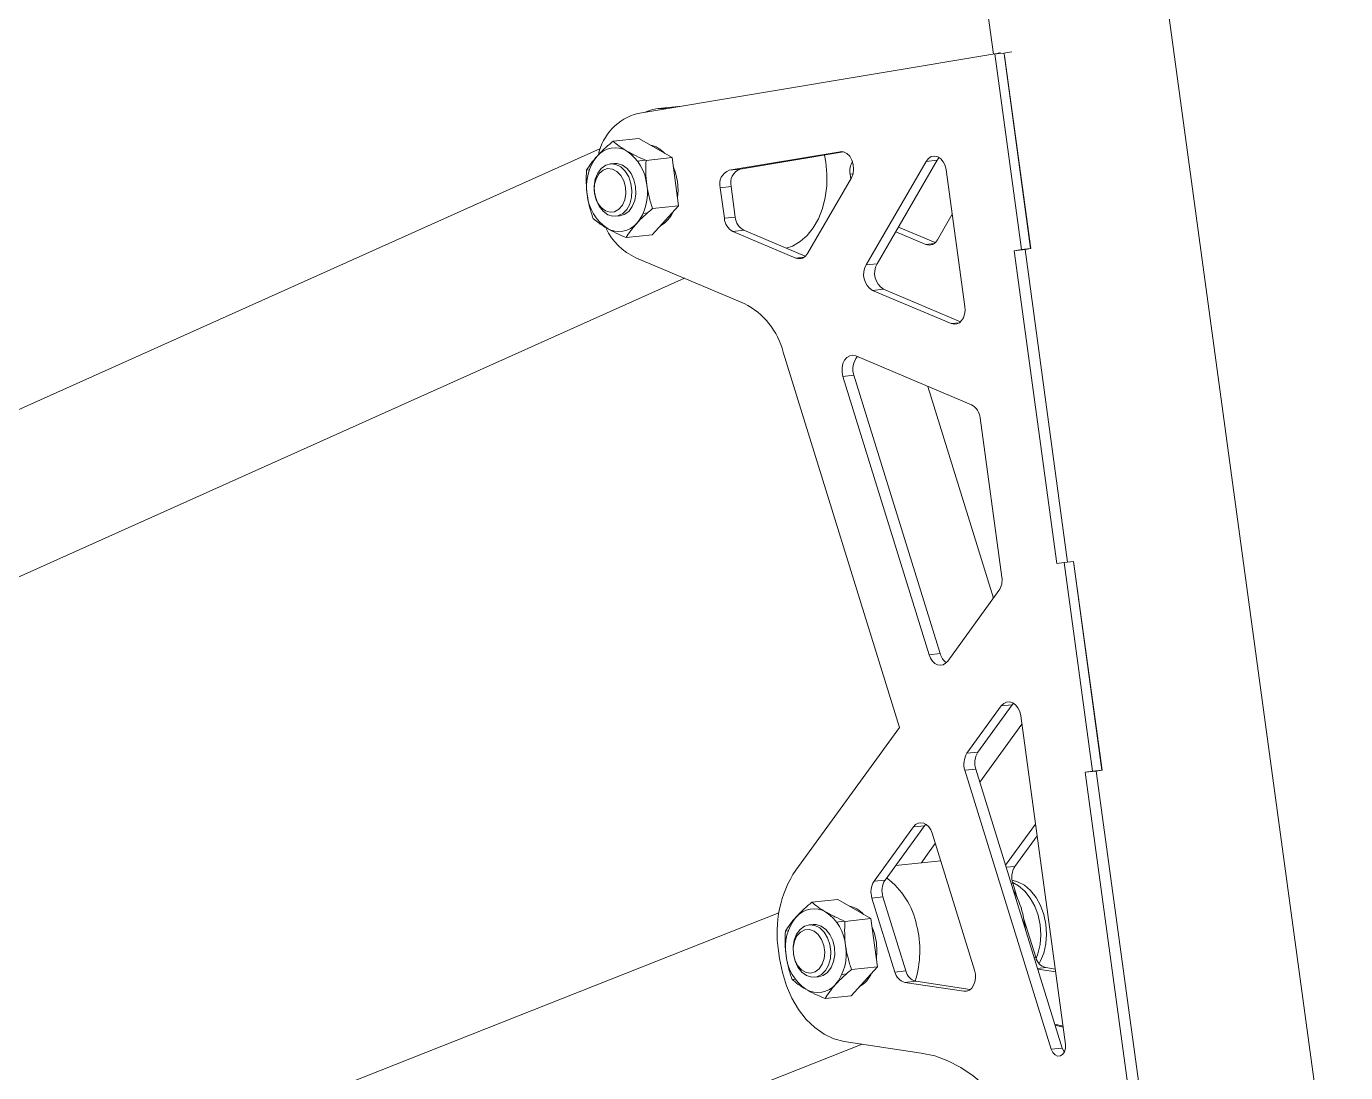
# Model space of a CAD drawing. Header units: millimetres. Extents: x -696 to 165, y -344 to 645.
# Drawn here: x -233.7 to 16.8, y 47.7 to 246.4 of the extents above; entities that cross this region are included whole.
import ezdxf

# ---------------------------------------------------------------- set-up
doc = ezdxf.new("R2010")
doc.units = ezdxf.units.MM

msp = doc.modelspace()

# ---------------------------------------------------------------- linework, layer by layer
at = {"color": 7, "linetype": 'Continuous', "lineweight": 15}
for p, q in [((16.84, 2.3), (-17.73, 255.83)), ((-51.42, 251.24), (-50.05, 241.15)), ((-49.77, 241.2), (-117.57, 229.9)), ((-49.77, 241.2), (-48.08, 241.37)), ((-44.7, 204.06), (-49.77, 241.2)), ((-48.01, 241.24), (-48.08, 241.37)), ((-47.89, 240.37), (-47.84, 240.37)), ((-109.22, 231.29), (-113.72, 230.82)), ((-124.65, 223.24), (-259.87, 162.57)), ((-117.35, 225.14), (-122.27, 224.62)), ((-116.2, 221), (-117.6, 220.86)), ((-111.07, 221.5), (-116, 220.99)), ((-79.14, 222.63), (-100.21, 219.12)), ((-78.51, 222.6), (-98.13, 219.33)), ((-62.82, 220.78), (-74.21, 201.12)), ((-60.74, 221), (-72.12, 201.34)), ((-60.74, 221), (-62.82, 220.78)), ((-60.33, 221.52), (-60.74, 221)), ((-126.78, 219.16), (-127.3, 219.1)), ((-122.04, 220.39), (-122.79, 220.31)), ((-77.25, 218.38), (-77.13, 217.48)), ((-55.45, 193.21), (-58.98, 219.16)), ((-101.92, 215.79), (-101.13, 209.99)), ((-99.84, 216.01), (-99.05, 210.2)), ((-85.33, 203.32), (-77.01, 217.68)), ((-121.74, 210.37), (-121, 210.45)), ((-116.55, 210.91), (-115.71, 211)), ((-109.82, 212.35), (-114.75, 211.84)), ((-60.66, 205.91), (-57.84, 210.78)), ((-101.13, 209.99), (-99.05, 210.2)), ((-68.08, 208.32), (-61.09, 205.37)), ((-114.85, 206.84), (-119.77, 206.32)), ((-97.42, 207.7), (-99.51, 207.48)), ((-99.51, 207.48), (-87.54, 202.44)), ((-97.42, 207.7), (-85.76, 202.78)), ((-68.59, 207.44), (-62.87, 205.02)), ((-46.12, 203.82), (-38.01, 144.4)), ((-44.03, 204.04), (-35.94, 144.7)), ((-117.95, 202.49), (-97.36, 193.8)), ((-74.21, 201.12), (-72.12, 201.34)), ((-314.44, 106.3), (-108.73, 198.6)), ((-70.9, 196.51), (-72.98, 196.29)), ((-72.98, 196.29), (-58.06, 190)), ((-70.9, 196.51), (-56.27, 190.34)), ((-89.95, 184.58), (-67.88, 113.28)), ((-54.19, 174.58), (-76.15, 183.84)), ((-76.53, 180.19), (-78.61, 179.97)), ((-78.61, 179.97), (-62.25, 127.1)), ((-76.53, 180.19), (-60.17, 127.32)), ((-62.47, 178.07), (-50.02, 137.86)), ((-48.44, 141.84), (-52.56, 172.07)), ((-31.2, 105.02), (-36.6, 144.63)), ((-58.7, 125.91), (-48.98, 139.29)), ((-62.25, 127.1), (-60.17, 127.32)), ((-48.54, 117.37), (-55.06, 108.39)), ((-46.46, 117.58), (-52.98, 108.6)), ((-36.34, 53.1), (-44.85, 115.52)), ((-67.88, 113.28), (-87.56, 86.19)), ((-44.63, 113.91), (-52.61, 102.92)), ((-53.38, 105.4), (-36.98, 52.41)), ((-55.46, 105.18), (-39.06, 52.19)), ((-32.61, 104.78), (-24.5, 45.36)), ((-30.52, 105), (-22.43, 45.67)), ((-65.22, 94.4), (-72.7, 84.1)), ((-63.14, 94.62), (-70.62, 84.32)), ((-63.14, 94.62), (-65.22, 94.4)), ((-62.88, 94.92), (-63.14, 94.62)), ((-53.61, 67.18), (-61.67, 93.22)), ((-42.04, 94.94), (-47.72, 87.12)), ((-41.74, 92.71), (-45.95, 86.91)), ((-61.07, 91.28), (-62.89, 88.78)), ((-60.05, 87.97), (-68.62, 87.07)), ((-62.89, 88.78), (-63.67, 87.59)), ((-46.35, 83.7), (-45.44, 80.77)), ((-79.58, 80.62), (-84.5, 80.11)), ((-73.1, 80.89), (-68.75, 66.84)), ((-71.02, 81.11), (-66.67, 67.06)), ((-90.76, 78.1), (-279.27, 3.56)), ((-73.3, 76.99), (-78.23, 76.47)), ((-44.25, 76.91), (-42, 69.65)), ((-89.01, 74.65), (-89.53, 74.59)), ((-72.06, 67.84), (-76.98, 67.33)), ((-40.11, 67.68), (-38.29, 67.41)), ((-87.7, 65.5), (-88.28, 65.44)), ((-68.75, 66.84), (-66.67, 67.06)), ((-41.61, 67.38), (-38.21, 66.87)), ((-64.78, 65.1), (-66.86, 64.88)), ((-66.86, 64.88), (-55.67, 63.19)), ((-64.78, 65.1), (-54.43, 63.54)), ((-77.08, 62.33), (-82.01, 61.81)), ((-275.27, -26.04), (-74.97, 53.15)), ((-78.4, 53.67), (-63.73, 51.46)), ((-39.06, 52.19), (-36.98, 52.41))]:
    msp.add_line(p, q, dxfattribs=at)
at = {"color": 144, "linetype": 'Continuous', "lineweight": 0}
for p, q in [((-46.56, 241.63), (-48.08, 241.37)), ((-42.97, 204.24), (-48.01, 241.24)), ((-47.84, 240.37), (-48.01, 241.24)), ((-47.84, 240.37), (-42.91, 204.23)), ((-111.07, 221.5), (-117.35, 225.14)), ((-119.56, 222.71), (-119.56, 222.71)), ((-111.07, 221.5), (-109.82, 212.35)), ((-100.21, 219.12), (-98.13, 219.33)), ((-76.7, 218.44), (-77.25, 218.38)), ((-99.84, 216.01), (-101.92, 215.79)), ((-114.85, 206.84), (-109.82, 212.35)), ((-62.87, 205.02), (-61.31, 205.19)), ((-44.7, 204.06), (-46.12, 203.82)), ((-44.03, 204.04), (-46.12, 203.82)), ((-42.97, 204.24), (-44.7, 204.06)), ((-42.91, 204.23), (-44.03, 204.04)), ((-38.01, 144.4), (-36.6, 144.63)), ((-34.86, 144.82), (-36.6, 144.63)), ((-29.46, 105.2), (-34.86, 144.82)), ((-34.86, 144.79), (-34.81, 144.8)), ((-34.81, 144.8), (-29.41, 105.19)), ((-46.2, 117.88), (-46.46, 117.58)), ((-46.46, 117.58), (-48.54, 117.37)), ((-55.06, 108.39), (-52.98, 108.6)), ((-53.38, 105.4), (-55.46, 105.18)), ((-31.2, 105.02), (-32.61, 104.78)), ((-30.52, 105), (-32.61, 104.78)), ((-29.46, 105.2), (-31.2, 105.02)), ((-30.52, 105), (-29.41, 105.19)), ((-72.7, 84.1), (-70.62, 84.32)), ((-73.3, 76.99), (-79.58, 80.62)), ((-71.02, 81.11), (-73.1, 80.89)), ((-81.79, 78.2), (-81.79, 78.2)), ((-84.27, 75.88), (-85.02, 75.8)), ((-78.43, 76.49), (-79.83, 76.34)), ((-73.3, 76.99), (-72.06, 67.84)), ((-90.83, 70.9), (-90.63, 69.4)), ((-77.08, 62.33), (-72.06, 67.84)), ((-42.3, 69.61), (-42, 69.65)), ((-40.11, 67.68), (-41.66, 67.52)), ((-83.97, 65.86), (-83.23, 65.93)), ((-78.79, 66.4), (-77.94, 66.49)), ((-38.38, 56.93), (-36.81, 56.58)), ((-36.78, 56.39), (-38.33, 56.77))]:
    msp.add_line(p, q, dxfattribs=at)
at = {"color": 8, "linetype": 'Continuous', "lineweight": 15}
for p, q in [((-78.95, 222.65), (-79.14, 222.63)), ((-87.54, 202.44), (-85.98, 202.6)), ((-58.06, 190), (-56.49, 190.16)), ((-47.6, 86.74), (-45.95, 86.91)), ((-46.35, 83.7), (-46.66, 83.67)), ((-55.67, 63.19), (-54.89, 63.28))]:
    msp.add_line(p, q, dxfattribs=at)
at = {"color": 7, "linetype": 'Continuous', "lineweight": 15, "flags": 128}
for points in [[(-89.37, 204.31), (-88.22, 204.72), (-86.75, 205.57), (-85.41, 206.74), (-84.24, 208.2), (-83.25, 209.91), (-82.49, 211.83), (-81.96, 213.92), (-81.67, 216.13), (-81.65, 218.39), (-81.88, 220.65), (-82.14, 222)], [(-79.14, 222.63), (-78.49, 222.6), (-77.87, 222.3), (-77.32, 221.77), (-76.9, 221.05), (-76.64, 220.2), (-76.58, 219.31), (-76.7, 218.44), (-77.01, 217.68)], [(-62.82, 220.78), (-62.38, 221.34), (-61.84, 221.69), (-61.23, 221.8), (-60.61, 221.67), (-60.04, 221.3), (-59.55, 220.72), (-59.19, 219.99), (-58.98, 219.16)], [(-121.73, 220.21), (-120.79, 219.73), (-119.96, 218.93), (-119.3, 217.86), (-118.86, 216.61), (-118.67, 215.26), (-118.75, 213.92), (-119.09, 212.68), (-119.67, 211.64), (-120.44, 210.88), (-121.34, 210.44), (-122.31, 210.37), (-123.28, 210.67), (-124.17, 211.31), (-124.92, 212.26), (-125.48, 213.43), (-125.79, 214.74), (-125.85, 216.1), (-125.64, 217.4), (-125.17, 218.55), (-124.5, 219.46), (-123.65, 220.07), (-122.71, 220.32), (-121.73, 220.21)], [(-122.39, 219.34), (-121.54, 218.89), (-120.8, 218.12), (-120.24, 217.1), (-119.91, 215.92), (-119.85, 214.68), (-120.05, 213.49), (-120.49, 212.46), (-121.15, 211.69), (-121.96, 211.23), (-122.84, 211.13), (-123.72, 211.4), (-124.53, 212.02), (-125.19, 212.92), (-125.63, 214.04), (-125.83, 215.27), (-125.76, 216.49), (-125.44, 217.61), (-124.88, 218.52), (-124.14, 219.15), (-123.29, 219.43), (-122.39, 219.34)], [(-55.45, 193.21), (-55.41, 192.47), (-55.51, 191.75), (-55.73, 191.1), (-56.07, 190.56), (-56.5, 190.16), (-56.99, 189.92), (-57.52, 189.87), (-58.06, 190)], [(-78.61, 179.97), (-78.78, 180.78), (-78.78, 181.6), (-78.61, 182.38), (-78.3, 183.05), (-77.86, 183.56), (-77.33, 183.88), (-76.74, 183.97), (-76.15, 183.84)], [(-58.7, 125.91), (-59.11, 125.48), (-59.59, 125.21), (-60.11, 125.12), (-60.64, 125.2), (-61.15, 125.46), (-61.6, 125.89), (-61.98, 126.44), (-62.25, 127.1)], [(-65.22, 94.4), (-64.81, 94.83), (-64.33, 95.1), (-63.81, 95.2), (-63.28, 95.11), (-62.78, 94.85), (-62.32, 94.43), (-61.95, 93.88), (-61.67, 93.22)], [(-46.48, 84.29), (-45.45, 84), (-44.16, 83.32), (-42.97, 82.31), (-41.93, 81), (-41.08, 79.46), (-40.45, 77.74), (-40.06, 75.91), (-39.94, 74.03), (-40.08, 72.18), (-40.49, 70.43), (-41.13, 68.85), (-41.36, 68.44)], [(-46.38, 83.82), (-45.26, 83.2), (-44.07, 82.19), (-43.03, 80.89), (-42.18, 79.35), (-41.55, 77.63), (-41.17, 75.79), (-41.05, 73.91), (-41.19, 72.06), (-41.59, 70.31), (-41.92, 69.41)], [(-43.96, 74.95), (-44.04, 75.65), (-44.47, 77.88)], [(-88.03, 70.24), (-88.08, 71.6), (-87.86, 72.9), (-87.4, 74.05), (-86.72, 74.95), (-85.88, 75.56), (-84.93, 75.81), (-83.95, 75.69), (-83.01, 75.21), (-82.18, 74.41), (-81.53, 73.34), (-81.09, 72.09), (-80.9, 70.74), (-80.99, 69.39), (-81.33, 68.16), (-81.91, 67.12), (-82.68, 66.36), (-83.58, 65.93), (-84.55, 65.86), (-85.52, 66.16), (-86.41, 66.81), (-87.16, 67.75), (-87.71, 68.93), (-88.03, 70.24)], [(-88.02, 70.28), (-88.05, 71.52), (-87.82, 72.69), (-87.35, 73.69), (-86.67, 74.43), (-85.85, 74.85), (-84.96, 74.9), (-84.09, 74.59), (-83.29, 73.94), (-82.66, 73), (-82.24, 71.87), (-82.07, 70.64), (-82.17, 69.42), (-82.53, 68.32), (-83.11, 67.43), (-83.87, 66.85), (-84.73, 66.61), (-85.62, 66.74), (-86.47, 67.23), (-87.19, 68.03), (-87.72, 69.08), (-88.02, 70.28)], [(-90.63, 69.4), (-90.12, 66.77), (-89.35, 64.25), (-88.32, 61.89), (-87.06, 59.74), (-85.59, 57.86), (-83.96, 56.28), (-82.19, 55.03), (-80.32, 54.16), (-78.4, 53.67)], [(-53.61, 67.18), (-53.46, 66.44), (-53.44, 65.69), (-53.56, 64.96), (-53.8, 64.32), (-54.16, 63.79), (-54.61, 63.41), (-55.13, 63.21), (-55.67, 63.19)], [(-36.34, 53.1), (-36.33, 52.38), (-36.52, 51.72), (-36.86, 51.22), (-37.32, 50.93), (-37.84, 50.89), (-38.34, 51.11), (-38.77, 51.57), (-39.06, 52.19)], [(-63.73, 51.46), (-61.19, 50.9), (-58.68, 49.99), (-56.23, 48.73), (-53.87, 47.15), (-51.63, 45.25), (-49.51, 43.06), (-47.55, 40.59), (-45.77, 37.88), (-44.19, 34.96), (-42.81, 31.84), (-41.66, 28.57)], [(-36.98, 52.41), (-36.69, 51.79), (-36.56, 51.62)]]:
    msp.add_lwpolyline(points, dxfattribs=at)
at = {"color": 144, "linetype": 'Continuous', "lineweight": 0, "flags": 128}
for points in [[(-117.99, 216.01), (-118.3, 217.32), (-118.85, 218.49), (-119.6, 219.44), (-120.49, 220.09), (-121.46, 220.39), (-122.04, 220.39)], [(-110.85, 219.88), (-110.4, 218.65), (-110.03, 216.97)], [(-121, 210.45), (-120.14, 210.69), (-119.29, 211.29), (-118.61, 212.2), (-118.15, 213.35), (-117.94, 214.65), (-117.99, 216.01)], [(-110.03, 216.97), (-109.93, 215.25), (-110.04, 213.93)], [(-48.54, 117.37), (-48.08, 117.83), (-47.54, 118.1), (-46.95, 118.15), (-46.37, 117.98), (-45.83, 117.59), (-45.37, 117.02), (-45.04, 116.32), (-44.85, 115.52)], [(-80.22, 71.49), (-80.53, 72.81), (-81.08, 73.98), (-81.83, 74.93), (-82.73, 75.57), (-83.69, 75.87), (-84.27, 75.88)], [(-73.08, 75.37), (-72.63, 74.14), (-72.26, 72.46)], [(-83.23, 65.93), (-82.37, 66.18), (-81.53, 66.78), (-80.85, 67.69), (-80.38, 68.84), (-80.17, 70.14), (-80.22, 71.49)], [(-72.26, 72.46), (-72.16, 70.73), (-72.27, 69.42)], [(-38.33, 56.77), (-36.82, 56.4), (-36.78, 56.39)]]:
    msp.add_lwpolyline(points, dxfattribs=at)
at = {"color": 144, "linetype": 'Continuous', "lineweight": 0}
for centre, radius, start, end in [((-48.82, 241.15), 0.234, 44.8426, 147.1321), ((-31.52, 155.98), 86.96, 99.9586, 100.9703), ((-121.91, 218.99), 4.4, 58.8351, 140.0856), ((-116.43, 218.67), 5.39, 42.4376, 77.4206), ((-118.11, 216.05), 9.19, 141.2273, 189.8734), ((-124.5, 215.58), 8.66, 5.143, 55.8113), ((-73.71, 218.96), 3.59, 149.303, 189.3501), ((-99.25, 216.51), 2.77, 110.3587, 195.0976), ((-97.16, 216.73), 2.77, 110.3587, 195.0976), ((-124.92, 214.78), 9.19, 321.2273, 9.8734), ((-116.19, 213.64), 5.85, 299.7994, 335.5159), ((-121.13, 211.85), 4.4, 238.8351, 320.0856), ((-62.24, 206.64), 1.74, 248.6752, 335.0126), ((-51.97, 141.26), 3.58, 326.5631, 9.2754), ((-51.92, 106.36), 3.73, 147.2379, 198.5443), ((-49.84, 106.58), 3.73, 147.2379, 198.5443), ((-69.56, 82.08), 3.73, 147.2379, 198.5443), ((-67.48, 82.3), 3.73, 147.2379, 198.5443), ((-86.73, 71.07), 8.66, 5.143, 55.8113), ((-78.66, 74.15), 5.39, 42.4376, 77.4206), ((-80.35, 71.54), 9.19, 141.2273, 189.8734), ((-87.16, 70.27), 9.19, 321.2273, 9.8734), ((-80.77, 70.74), 8.66, 185.143, 235.8113), ((-39.45, 70.21), 2.61, 192.5271, 255.3799), ((-78.42, 69.13), 5.85, 299.7994, 335.5159)]:
    msp.add_arc(centre, radius, start, end, dxfattribs=at)
at = {"color": 7, "linetype": 'Continuous', "lineweight": 15}
for centre, radius, start, end in [((-112.93, 223.31), 7.55, 83.6273, 115.2934), ((-114.96, 219.92), 10.31, 104.6793, 168.095), ((-118.54, 215.25), 8.66, 185.143, 235.8113), ((-112.87, 213.3), 11.95, 206.1276, 244.8326), ((-98.03, 210.22), 3.11, 184.2988, 241.7212), ((-95.95, 210.44), 3.11, 184.2988, 241.7212), ((-86.91, 204.06), 1.74, 248.6752, 335.0126), ((-71.11, 199.34), 3.58, 150.1189, 238.3978), ((-69.02, 199.56), 3.58, 150.1189, 238.3978), ((-103.8, 181.05), 14.29, 14.2995, 63.2244), ((-73.2, 181.37), 3.54, 138.634, 199.5915), ((-55.66, 171.84), 3.11, 4.2988, 61.7212), ((-57.3, 128.06), 2.96, 194.6705, 235.9314), ((-69.64, 74.36), 21.48, 146.5631, 189.2754), ((-42.81, 84.89), 3.73, 147.2379, 198.5443), ((-79.41, 72.65), 15.12, 11.8792, 53.038), ((-62, 73.57), 18.06, 13.8104, 29.4577), ((-84.14, 74.47), 4.4, 58.8351, 140.0856), ((-83.39, 70.94), 19.38, 342.5309, 14.4199), ((-66.2, 67.41), 2.61, 192.5271, 255.3799), ((-64.12, 67.63), 2.61, 192.5271, 255.3799), ((-83.36, 67.34), 4.4, 238.8351, 320.0856)]:
    msp.add_arc(centre, radius, start, end, dxfattribs=at)
for points, knots in [([(-48.87, 241.38), (-49.03, 241.34), (-49.32, 241.28), (-49.51, 241.24), (-49.59, 241.21)], [0, 0, 0, 0, 0.55339, 1, 1, 1, 1]), ([(-126.05, 209.96), (-126.3, 210.68), (-126.53, 211.43), (-126.91, 212.94), (-127.06, 213.7), (-127.17, 214.48)], [0, 0, 0, 0, 0.5, 0.5, 1, 1, 1, 1]), ([(-123.41, 208.09), (-123.67, 208.24), (-123.93, 208.4), (-124.41, 208.71), (-124.64, 208.86), (-125.3, 209.33), (-125.69, 209.64), (-126.05, 209.96)], [0, 0, 0, 0, 0.25, 0.25, 0.5, 0.5, 1, 1, 1, 1]), ([(-87.51, 77.3), (-87.3, 77.53), (-87.07, 77.77), (-86.6, 78.24), (-86.36, 78.47), (-85.6, 79.17), (-85.06, 79.64), (-84.5, 80.11)], [0, 0, 0, 0, 0.25, 0.25, 0.5, 0.5, 1, 1, 1, 1]), ([(-84.5, 80.11), (-84.14, 79.79), (-83.75, 79.48), (-82.88, 78.86), (-82.4, 78.55), (-81.86, 78.24)], [0, 0, 0, 0, 0.5, 0.5, 1, 1, 1, 1]), ([(-82.01, 61.81), (-82.67, 62.09), (-83.31, 62.38), (-84.53, 62.96), (-85.11, 63.26), (-85.64, 63.57)], [0, 0, 0, 0, 0.5, 0.5, 1, 1, 1, 1]), ([(-79.99, 64.52), (-80.2, 64.28), (-80.41, 64.05), (-80.78, 63.59), (-80.96, 63.36), (-81.46, 62.68), (-81.75, 62.24), (-82.01, 61.81)], [0, 0, 0, 0, 0.25, 0.25, 0.5, 0.5, 1, 1, 1, 1])]:
    msp.add_open_spline(points, degree=3, knots=knots, dxfattribs=at)
at = {"color": 144, "linetype": 'Continuous', "lineweight": 0}
for points, knots in [([(-125.28, 221.81), (-125.07, 222.04), (-124.84, 222.28), (-124.37, 222.75), (-124.13, 222.98), (-123.37, 223.69), (-122.83, 224.15), (-122.27, 224.62)], [0, 0, 0, 0, 0.25, 0.25, 0.5, 0.5, 1, 1, 1, 1]), ([(-122.27, 224.62), (-121.91, 224.31), (-121.52, 223.99), (-120.64, 223.37), (-120.16, 223.06), (-119.63, 222.75)], [0, 0, 0, 0, 0.5, 0.5, 1, 1, 1, 1]), ([(-127.3, 219.1), (-127.04, 219.54), (-126.75, 219.98), (-126.08, 220.88), (-125.71, 221.34), (-125.28, 221.81)], [0, 0, 0, 0, 0.5, 0.5, 1, 1, 1, 1]), ([(-119.63, 222.75), (-119.36, 222.6), (-119.08, 222.44), (-118.51, 222.14), (-118.21, 221.99), (-117.3, 221.55), (-116.66, 221.27), (-116, 220.99)], [0, 0, 0, 0, 0.25, 0.25, 0.5, 0.5, 1, 1, 1, 1]), ([(-115.87, 216.36), (-115.97, 217.13), (-116.03, 217.92), (-116.07, 219.47), (-116.04, 220.23), (-116, 220.99)], [0, 0, 0, 0, 0.5, 0.5, 1, 1, 1, 1]), ([(-127.17, 214.48), (-127.27, 215.25), (-127.33, 216.04), (-127.37, 217.59), (-127.35, 218.35), (-127.3, 219.1)], [0, 0, 0, 0, 0.5, 0.5, 1, 1, 1, 1]), ([(-114.75, 211.84), (-115, 212.57), (-115.23, 213.32), (-115.61, 214.82), (-115.76, 215.59), (-115.87, 216.36)], [0, 0, 0, 0, 0.5, 0.5, 1, 1, 1, 1]), ([(-114.75, 211.84), (-115.31, 211.37), (-115.85, 210.9), (-116.86, 209.97), (-117.33, 209.5), (-117.76, 209.03)], [0, 0, 0, 0, 0.5, 0.5, 1, 1, 1, 1]), ([(-119.77, 206.32), (-120.44, 206.6), (-121.08, 206.89), (-122.3, 207.48), (-122.87, 207.78), (-123.41, 208.09)], [0, 0, 0, 0, 0.5, 0.5, 1, 1, 1, 1]), ([(-117.76, 209.03), (-117.97, 208.79), (-118.17, 208.56), (-118.55, 208.1), (-118.73, 207.87), (-119.23, 207.2), (-119.52, 206.76), (-119.77, 206.32)], [0, 0, 0, 0, 0.25, 0.25, 0.5, 0.5, 1, 1, 1, 1]), ([(-81.86, 78.24), (-81.59, 78.08), (-81.32, 77.93), (-80.74, 77.63), (-80.44, 77.48), (-79.53, 77.04), (-78.89, 76.75), (-78.23, 76.47)], [0, 0, 0, 0, 0.25, 0.25, 0.5, 0.5, 1, 1, 1, 1]), ([(-89.53, 74.59), (-89.27, 75.03), (-88.98, 75.47), (-88.32, 76.37), (-87.94, 76.83), (-87.51, 77.3)], [0, 0, 0, 0, 0.5, 0.5, 1, 1, 1, 1]), ([(-78.1, 71.85), (-78.21, 72.62), (-78.26, 73.41), (-78.3, 74.96), (-78.28, 75.72), (-78.23, 76.47)], [0, 0, 0, 0, 0.5, 0.5, 1, 1, 1, 1]), ([(-89.4, 69.96), (-89.51, 70.74), (-89.57, 71.53), (-89.6, 73.07), (-89.58, 73.84), (-89.53, 74.59)], [0, 0, 0, 0, 0.5, 0.5, 1, 1, 1, 1]), ([(-76.98, 67.33), (-77.23, 68.05), (-77.46, 68.8), (-77.84, 70.31), (-77.99, 71.07), (-78.1, 71.85)], [0, 0, 0, 0, 0.5, 0.5, 1, 1, 1, 1]), ([(-88.28, 65.44), (-88.53, 66.17), (-88.76, 66.92), (-89.14, 68.43), (-89.3, 69.19), (-89.4, 69.96)], [0, 0, 0, 0, 0.5, 0.5, 1, 1, 1, 1]), ([(-85.64, 63.57), (-85.91, 63.73), (-86.16, 63.88), (-86.65, 64.2), (-86.87, 64.35), (-87.53, 64.82), (-87.92, 65.13), (-88.28, 65.44)], [0, 0, 0, 0, 0.25, 0.25, 0.5, 0.5, 1, 1, 1, 1]), ([(-76.98, 67.33), (-77.54, 66.86), (-78.08, 66.39), (-79.09, 65.45), (-79.56, 64.99), (-79.99, 64.52)], [0, 0, 0, 0, 0.5, 0.5, 1, 1, 1, 1])]:
    msp.add_open_spline(points, degree=3, knots=knots, dxfattribs=at)

doc.saveas('drawing.dxf')
